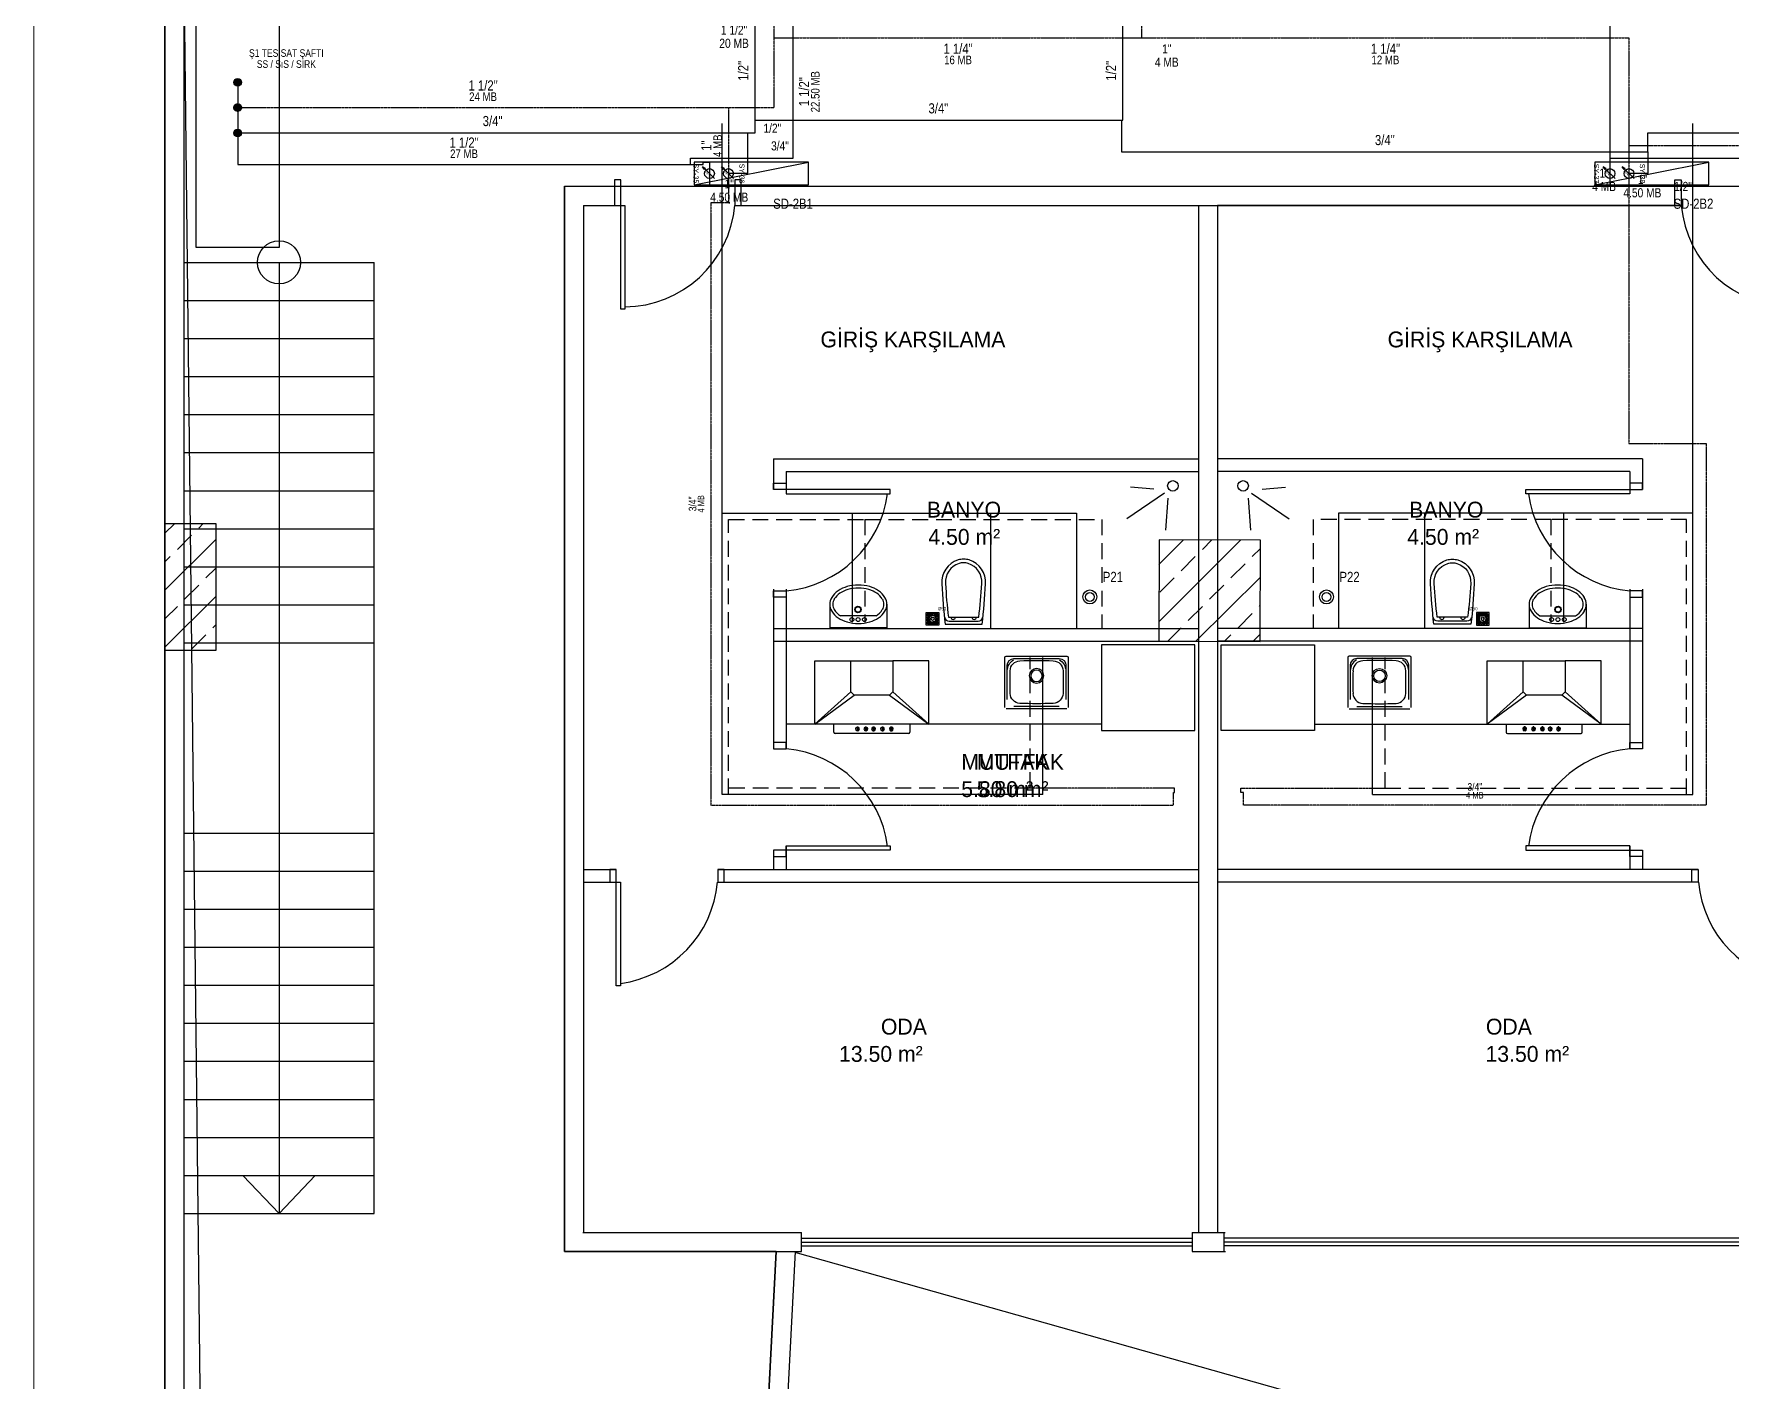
# Model space of a CAD drawing. Header units: centimetres. Extents: x 247996 to 315152, y -468471 to -440326.
# Drawn here: x 256625 to 257964, y -442834 to -441772 of the extents above; entities that cross this region are included whole.
import ezdxf
from ezdxf.enums import TextEntityAlignment as Align

# ---------------------------------------------------------------- set-up
doc = ezdxf.new("R2010")
doc.units = ezdxf.units.CM
doc.linetypes.add('0', pattern=[500, 500])
doc.linetypes.add('BASMA HATTI', pattern=[0.375, 0.25, -0.125])
for name, color, linetype, lineweight in [('SCOTT-ANTED', 144, 'Continuous', 0), ('SCOTT-MTY-SICAKSU-BORU', 1, 'BASMA HATTI', 30), ('SCOTT-MTY-SOGUKSU-BORU', 5, '0', 30), ('SCOTT-MTY-TEMIZSU-CAP', 101, 'Continuous', 30)]:
    doc.layers.add(name, color=color, linetype=linetype, lineweight=lineweight)
for name, color, linetype in [('SCOTT-MD-YUK-BIRIMI', 7, 'Continuous'), ('SCOTT-MKDU0', 50, 'Continuous'), ('SCOTT-MTY-PISSU-KOLON', 211, 'Continuous'), ('SCOTT-MTY-PISSU-KOLONNO', 211, 'Continuous'), ('SCOTT-MTY-SAYAC', 3, 'Continuous'), ('SCOTT-MTY-SIRKULASYON-BORU', 31, 'Continuous'), ('SCOTT-MTY-TEFRIS', 15, 'Continuous'), ('SCOTT-MTY-TES-SAFT', 8, 'Continuous'), ('SCOTT-MTY-VANA', 1, 'Continuous')]:
    doc.layers.add(name, color=color, linetype=linetype)
doc.styles.add('CAP', font='wturkce.SHX', dxfattribs={"width": 0.65})
doc.styles.add('MtXpl_Comic_Sans_MS', font='comic.ttf')
doc.styles.add('ROTAS', font='arial.ttf')

# ---------------------------------------------------------------- blocks, each defined once
blk = doc.blocks.new('T-KOLON-T')
blk.add_hatch(color=7).paths.add_polyline_path([(3, 0), (2.8, 1.1), (2.1, 2.1), (1.1, 2.8), (0, 3), (-1.1, 2.8), (-2.1, 2.1), (-2.8, 1.1), (-3, 0), (-2.8, -1.1), (-2.1, -2.1), (-1.1, -2.8), (0, -3), (1.1, -2.8), (2.1, -2.1), (2.8, -1.1)])
blk.add_circle((0, 0), 3)
blk = doc.blocks.new('T-DOLAP')
blk.add_line((-45, -9), (45, 9))
blk.add_lwpolyline([(-45, -9), (45, -9), (45, 9), (-45, 9)], close=True)
blk = doc.blocks.new('MTY-SU SAYACI')
at = {"layer": 'SCOTT-MTY-VANA'}
blk.add_hatch(color=256, dxfattribs=at).paths.add_polyline_path([(9.8, 9.8), (5.6, 7), (7, 5.6)])
for p, q in [((-7.3, -7.3), (6.3, 6.3)), ((5.6, 7), (9.8, 9.8)), ((7, 5.6), (5.6, 7)), ((7, 5.6), (9.8, 9.8))]:
    blk.add_line(p, q, dxfattribs=at)
blk.add_circle((0, 0), 7, dxfattribs=at)
blk.add_attdef('CAP', (-2.3, -1.2), '', height=2.5, rotation=45, dxfattribs=at)
blk = doc.blocks.new('T-KOLON-P')
for radius in [5.5, 3.5]:
    blk.add_circle((0, 0), radius)
blk = doc.blocks.new('SUZGEC1')
at = {"layer": 'SCOTT-MTY-TEFRIS'}
blk.add_lwpolyline([(-5, -5), (-5, 5), (5, 5), (5, -5)], close=True, dxfattribs=at)
for points in [[(-4.3, 3.9), (-2, 1.5, 0.029484), (-2.2, 1.3), (-4.3, 2.5)], [(-2.5, 0.3), (-4.3, 0.3), (-4.3, 1.7), (-2.4, 0.7, 0.032775)], [(-3.9, 4.3), (-2.5, 4.3), (-1.3, 2.2, 0.029484), (-1.5, 2)], [(-0.7, 2.4, -0.032775), (-0.3, 2.5), (-0.3, 4.3), (-1.7, 4.3)], [(0.3, 2.5), (0.3, 4.3), (1.7, 4.3), (0.7, 2.4, 0.032775)], [(1.3, 2.2), (2.5, 4.3), (3.9, 4.3), (1.5, 2, 0.029484)], [(4.3, 3.9), (2, 1.5, -0.029484), (2.2, 1.3), (4.3, 2.5)], [(4.3, 0.3), (4.3, 1.7), (2.4, 0.7, -0.032775), (2.5, 0.3)], [(-2.5, -0.3), (-4.3, -0.3), (-4.3, -1.7), (-2.4, -0.7, -0.032775)], [(-4.3, -3.9), (-2, -1.5, -0.029484), (-2.2, -1.3), (-4.3, -2.5)], [(-3.9, -4.3), (-2.5, -4.3), (-1.3, -2.2, -0.029484), (-1.5, -2)], [(-0.3, -4.3), (-1.7, -4.3), (-0.7, -2.4, 0.032775), (-0.3, -2.5)], [(0.3, -2.5), (0.3, -4.3), (1.7, -4.3), (0.7, -2.4, -0.032775)], [(2.5, -4.3), (1.3, -2.2, 0.029484), (1.5, -2), (3.9, -4.3)], [(4.3, -2.5), (4.3, -3.9), (2, -1.5, 0.029484), (2.2, -1.3)], [(4.3, -0.3), (4.3, -1.7), (2.4, -0.7, 0.032775), (2.5, -0.3)]]:
    blk.add_lwpolyline(points, format="xyb", close=True, dxfattribs=at)
blk.add_circle((0, 0), 1.25, dxfattribs=at)
at = {"layer": 'SCOTT-MD-YUK-BIRIMI', "color": 6, "style": 'CAP'}
for tag, p in [('PS', (-2.1, 0)), ('PSCP', (4.3, 6.7))]:
    blk.add_attdef(tag, p, '', height=2.5, dxfattribs=at)

msp = doc.modelspace()

# ---------------------------------------------------------------- linework, layer by layer
at = {"layer": 'SCOTT-ANTED'}
msp.add_line((256625.4, -440326.5), (256625.4, -447826.5), dxfattribs=at)
at = {"layer": 'SCOTT-MKDU0', "color": 8, "ltscale": 0.03}
for p, q in [((256728.6, -440508.2), (256728.6, -443082.1)), ((256728.6, -443082.1), (256728.6, -440508.2)), ((256743.6, -440523.2), (256743.6, -443082.1)), ((256743.8, -441742.1), (256758.7, -443053.2)), ((257043.6, -441892.1), (257043.6, -442732.1)), ((257043.6, -441892.1), (257088, -441892.1)), ((257043.6, -442732.1), (257043.6, -441892.1)), ((257043.6, -441892.1), (258298.2, -441892.1)), ((257183, -441892.1), (257924.2, -441892.1)), ((257058.6, -441907.1), (257058.6, -442717.1)), ((257058.6, -441907.1), (257091.3, -441907.1)), ((257183, -441907.1), (257924.2, -441907.1)), ((257543.6, -441907.1), (257543.6, -442717.1)), ((257543.6, -441907.1), (257543.6, -442687.1)), ((257558.6, -441907.1), (257558.6, -442687.1)), ((257558.6, -441907.1), (257558.6, -442717.1)), ((257924.2, -441907.1), (257558.6, -441907.1)), ((257558.6, -441907.1), (257558.6, -442717.1)), ((256743.6, -441952.1), (256893.6, -441952.1)), ((256818.6, -441952.1), (256818.6, -442702.1)), ((256893.6, -442702.1), (256893.6, -441952.1)), ((256743.6, -441982.1), (256893.6, -441982.1)), ((256743.6, -442012.1), (256893.6, -442012.1)), ((256743.6, -442042.1), (256893.6, -442042.1)), ((256743.6, -442072.1), (256893.6, -442072.1)), ((256743.6, -442102.1), (256893.6, -442102.1)), ((256743.6, -442102.1), (256893.6, -442102.1)), ((257208.6, -442107.1), (257543.6, -442107.1)), ((257208.6, -442107.1), (257208.6, -442131.2)), ((257893.6, -442107.1), (257558.6, -442107.1)), ((257893.6, -442107.1), (257893.6, -442131.2)), ((257218.6, -442117.1), (257543.6, -442117.1)), ((257218.6, -442117.1), (257218.6, -442134.5)), ((257883.6, -442117.1), (257558.6, -442117.1)), ((257883.6, -442117.1), (257883.6, -442134.5)), ((256743.6, -442132.1), (256893.6, -442132.1)), ((257516.7, -442134.1), (257487.1, -442154.3)), ((257508.3, -442130.8), (257489.9, -442129.4)), ((257585.5, -442134.1), (257615.1, -442154.3)), ((257593.9, -442130.8), (257612.3, -442129.4)), ((257519.5, -442138), (257517.5, -442163.3)), ((257582.7, -442138), (257584.7, -442163.3)), ((256728.7, -442165.7), (256736.4, -442158.1)), ((256728.7, -442158.1), (256768.7, -442158.1)), ((256728.7, -442258.1), (256728.7, -442158.1)), ((256743.6, -442162.1), (256893.6, -442162.1)), ((256755.3, -442161.6), (256758.8, -442158.1)), ((256768.7, -442158.1), (256768.7, -442258.1)), ((256728.7, -442210.6), (256768.7, -442170.6)), ((256738.5, -442178.4), (256749.7, -442167.2)), ((257512.5, -442170.8), (257512.2, -442250.8)), ((257512.2, -442235.4), (257576.6, -442171)), ((257512.4, -442190.3), (257531.9, -442170.8)), ((257592.5, -442171), (257512.5, -442170.8)), ((257546.7, -442178.4), (257554.2, -442170.9)), ((257592.2, -442251), (257592.5, -442171)), ((256728.7, -442188.2), (256732.9, -442184.1)), ((257529.9, -442195.3), (257541.1, -442184.1)), ((257569.2, -442200.9), (257580.4, -442189.7)), ((257586, -442184.1), (257592.4, -442177.6)), ((256743.6, -442192.1), (256893.6, -442192.1)), ((256760.9, -442200.9), (256768.7, -442193.1)), ((257513, -442212.1), (257524.3, -442200.9)), ((257541.6, -442250.9), (257592.4, -442200.2)), ((256728.7, -442255.5), (256768.7, -442215.5)), ((256744.1, -442217.7), (256755.3, -442206.5)), ((257208.6, -442209.7), (257208.6, -442335.6)), ((257218.6, -442209.8), (257218.6, -442335.6)), ((257552.3, -442217.7), (257563.5, -442206.5)), ((257883.6, -442209.8), (257883.6, -442335.6)), ((257893.6, -442209.7), (257893.6, -442335.6)), ((256728.7, -442233.1), (256738.5, -442223.4)), ((256743.6, -442222.1), (256893.6, -442222.1)), ((257252.9, -442221.7), (257252.9, -442240.3)), ((257297.9, -442221.7), (257297.9, -442240.3)), ((257535.5, -442234.6), (257546.7, -442223.4)), ((257574.8, -442240.2), (257586, -442229)), ((257591.6, -442223.4), (257592.3, -442222.7)), ((257804.3, -442221.7), (257804.3, -442240.3)), ((257849.3, -442221.7), (257849.3, -442240.3)), ((256766.5, -442240.2), (256768.7, -442238)), ((257208.6, -442240.9), (257543.6, -442240.9)), ((257297.9, -442240.3), (257252.9, -442240.3)), ((257289.4, -442230.7), (257261.3, -442230.7)), ((257519.3, -442250.8), (257529.9, -442240.2)), ((257893.6, -442240.9), (257558.6, -442240.9)), ((257804.3, -442240.3), (257849.3, -442240.3)), ((257812.8, -442230.7), (257840.9, -442230.7)), ((256743.6, -442252.1), (256893.6, -442252.1)), ((256749.7, -442257), (256760.9, -442245.8)), ((257208.6, -442250.9), (257543.6, -442250.9)), ((257540.7, -442253.6), (257467.1, -442253.6)), ((257467.1, -442253.6), (257467.1, -442321.3)), ((257512.2, -442250.8), (257592.2, -442251)), ((257540.7, -442321.3), (257540.7, -442253.6)), ((257893.6, -442250.9), (257558.6, -442250.9)), ((257561.5, -442253.6), (257635.1, -442253.6)), ((257561.5, -442321.3), (257561.5, -442253.6)), ((257564, -442250.9), (257569.2, -442245.8)), ((257586.4, -442251), (257592.2, -442245.2)), ((257635.1, -442253.6), (257635.1, -442321.3)), ((256768.7, -442258.1), (256728.7, -442258.1)), ((257241, -442266.3), (257269.5, -442266.3)), ((257241, -442316.3), (257241, -442266.3)), ((257331, -442266.3), (257302.5, -442266.3)), ((257331, -442316.3), (257331, -442266.3)), ((257390.9, -442303.1), (257390.9, -442263.6)), ((257391.9, -442262.6), (257439.9, -442262.6)), ((257392.8, -442296.9), (257392.8, -442269.8)), ((257398.1, -442264.5), (257433.8, -442264.5)), ((257439.1, -442269.8), (257439.1, -442296.9)), ((257440.9, -442263.6), (257440.9, -442303.1)), ((257661.3, -442263.6), (257661.3, -442303.1)), ((257710.3, -442262.6), (257662.3, -442262.6)), ((257663.1, -442269.8), (257663.1, -442296.9)), ((257704.1, -442264.5), (257668.4, -442264.5)), ((257709.4, -442296.9), (257709.4, -442269.8)), ((257711.3, -442303.1), (257711.3, -442263.6)), ((257771.2, -442266.3), (257799.7, -442266.3)), ((257771.2, -442316.3), (257771.2, -442266.3)), ((257861.2, -442266.3), (257832.7, -442266.3)), ((257861.2, -442316.3), (257861.2, -442266.3)), ((257269.5, -442290.8), (257241, -442316.3)), ((257241, -442316.3), (257272, -442293.3)), ((257300, -442293.3), (257331, -442316.3)), ((257331, -442316.3), (257302.5, -442290.8)), ((257771.2, -442316.3), (257799.7, -442290.8)), ((257802.2, -442293.3), (257771.2, -442316.3)), ((257861.2, -442316.3), (257830.2, -442293.3)), ((257832.7, -442290.8), (257861.2, -442316.3)), ((257439.9, -442304.1), (257391.9, -442304.1)), ((257433.8, -442302.2), (257398.1, -442302.2)), ((257662.3, -442304.1), (257710.3, -442304.1)), ((257668.4, -442302.2), (257704.1, -442302.2)), ((257467.1, -442316.3), (257218.6, -442316.3)), ((257467.1, -442316.3), (257218.6, -442316.3)), ((257331, -442316.3), (257241, -442316.3)), ((257256, -442322.6), (257256, -442316.3)), ((257315, -442323.6), (257257, -442323.6)), ((257274.4, -442318.4), (257274.4, -442321)), ((257274.4, -442318.4), (257275, -442318.4)), ((257274.4, -442321), (257274.4, -442321.5)), ((257275, -442321.5), (257274.4, -442321.5)), ((257275, -442318.4), (257275, -442321)), ((257275, -442321), (257275, -442321.5)), ((257281, -442318.4), (257281, -442321)), ((257281, -442318.4), (257281.6, -442318.4)), ((257281, -442321), (257281, -442321.5)), ((257281.6, -442321.5), (257281, -442321.5)), ((257281.6, -442318.4), (257281.6, -442321)), ((257281.6, -442321), (257281.6, -442321.5)), ((257287.2, -442318.4), (257287.2, -442321)), ((257287.2, -442318.4), (257287.8, -442318.4)), ((257287.2, -442321), (257287.2, -442321.5)), ((257287.2, -442321.5), (257287.8, -442321.5)), ((257287.8, -442318.4), (257287.8, -442321)), ((257287.8, -442321), (257287.8, -442321.5)), ((257294.1, -442318.4), (257294.1, -442321)), ((257294.1, -442318.4), (257294.8, -442318.4)), ((257294.1, -442321), (257294.1, -442321.5)), ((257294.1, -442321.5), (257294.8, -442321.5)), ((257294.8, -442318.4), (257294.8, -442321)), ((257294.8, -442321), (257294.8, -442321.5)), ((257301.1, -442318.4), (257301.1, -442321)), ((257301.1, -442318.4), (257301.8, -442318.4)), ((257301.1, -442321), (257301.1, -442321.5)), ((257301.1, -442321.5), (257301.8, -442321.5)), ((257301.8, -442318.4), (257301.8, -442321)), ((257301.8, -442321), (257301.8, -442321.5)), ((257316, -442316.3), (257316, -442322.6)), ((257467.1, -442321.3), (257540.7, -442321.3)), ((257635.1, -442321.3), (257561.5, -442321.3)), ((257635.1, -442316.3), (257883.6, -442316.3)), ((257635.1, -442316.3), (257883.6, -442316.3)), ((257771.2, -442316.3), (257861.2, -442316.3)), ((257786.2, -442316.3), (257786.2, -442322.6)), ((257787.2, -442323.6), (257845.2, -442323.6)), ((257800.4, -442318.4), (257800.4, -442321)), ((257801.1, -442318.4), (257800.4, -442318.4)), ((257800.4, -442321), (257800.4, -442321.5)), ((257801.1, -442321.5), (257800.4, -442321.5)), ((257801.1, -442318.4), (257801.1, -442321)), ((257801.1, -442321), (257801.1, -442321.5)), ((257807.4, -442318.4), (257807.4, -442321)), ((257808.1, -442318.4), (257807.4, -442318.4)), ((257807.4, -442321), (257807.4, -442321.5)), ((257808.1, -442321.5), (257807.4, -442321.5)), ((257808.1, -442318.4), (257808.1, -442321)), ((257808.1, -442321), (257808.1, -442321.5)), ((257814.4, -442318.4), (257814.4, -442321)), ((257815.1, -442318.4), (257814.4, -442318.4)), ((257814.4, -442321), (257814.4, -442321.5)), ((257815.1, -442321.5), (257814.4, -442321.5)), ((257815.1, -442318.4), (257815.1, -442321)), ((257815.1, -442321), (257815.1, -442321.5)), ((257820.6, -442318.4), (257820.6, -442321)), ((257821.2, -442318.4), (257820.6, -442318.4)), ((257820.6, -442321), (257820.6, -442321.5)), ((257820.6, -442321.5), (257821.2, -442321.5)), ((257821.2, -442318.4), (257821.2, -442321)), ((257821.2, -442321), (257821.2, -442321.5)), ((257827.2, -442318.4), (257827.2, -442321)), ((257827.8, -442318.4), (257827.2, -442318.4)), ((257827.2, -442321), (257827.2, -442321.5)), ((257827.2, -442321.5), (257827.8, -442321.5)), ((257827.8, -442318.4), (257827.8, -442321)), ((257827.8, -442321), (257827.8, -442321.5)), ((257846.2, -442322.6), (257846.2, -442316.3)), ((256743.6, -442402.1), (256893.6, -442402.1)), ((257208.6, -442415.6), (257208.6, -442430.9)), ((257218.6, -442412.3), (257218.6, -442430.9)), ((257883.6, -442412.3), (257883.6, -442430.9)), ((257893.6, -442415.6), (257893.6, -442430.9)), ((256743.6, -442432.1), (256893.6, -442432.1)), ((257058.6, -442430.9), (257084.5, -442430.9)), ((257058.6, -442440.9), (257087.8, -442440.9)), ((257164.5, -442430.9), (257543.6, -442430.9)), ((257164.5, -442440.9), (257543.6, -442440.9)), ((257937.7, -442430.9), (257558.6, -442430.9)), ((257937.7, -442440.9), (257558.6, -442440.9)), ((256743.6, -442462.1), (256893.6, -442462.1)), ((256743.6, -442492.1), (256893.6, -442492.1)), ((256743.6, -442522.1), (256893.6, -442522.1)), ((256743.6, -442552.1), (256893.6, -442552.1)), ((256743.6, -442552.1), (256893.6, -442552.1)), ((256743.6, -442582.1), (256893.6, -442582.1)), ((256743.6, -442612.1), (256893.6, -442612.1)), ((256743.6, -442642.1), (256893.6, -442642.1)), ((256743.6, -442672.1), (256893.6, -442672.1)), ((256818.6, -442702.1), (256790.1, -442672.1)), ((256818.6, -442702.1), (256847.1, -442672.1)), ((256743.6, -442702.1), (256893.6, -442702.1)), ((257058.2, -442717.1), (257230.5, -442717.1)), ((257230.5, -442732.1), (257230.5, -442717.1)), ((257230.5, -442721.6), (257538.6, -442721.6)), ((257230.5, -442724.6), (257538.6, -442724.6)), ((257538.6, -442717.1), (257564.5, -442717.1)), ((257538.6, -442717.1), (257538.6, -442732.1)), ((257558.6, -442717.1), (257564.5, -442717.1)), ((257563.6, -442717.1), (257563.6, -442732.1)), ((258026.8, -442721.6), (257563.6, -442721.6)), ((258026.8, -442724.6), (257563.6, -442724.6)), ((257043.6, -442732.1), (257230.5, -442732.1)), ((257210.5, -442732.1), (257043.6, -442732.1)), ((257210.5, -442732.1), (257142.1, -444081)), ((257142.1, -444081), (257210.5, -442732.1)), ((257225.5, -442732.1), (257157.9, -444066)), ((258535.2, -443102.1), (257225.5, -442732.9)), ((257230.5, -442727.6), (257538.6, -442727.6)), ((257538.6, -442732.1), (257564.8, -442732.1)), ((258026.8, -442727.6), (257563.6, -442727.6))]:
    msp.add_line(p, q, dxfattribs=at)
for points in [[(257088, -441887.1), (257083, -441887.1), (257083, -441907.1), (257088, -441907.1), (257088, -441887.1)], [(257088, -441887.1), (257083, -441887.1), (257083, -441907.1), (257088, -441907.1), (257088, -441887.1)], [(257088, -441887.1), (257083, -441887.1), (257083, -441907.1), (257088, -441907.1), (257088, -441887.1)], [(257183, -441887.1), (257178, -441887.1), (257178, -441907.1), (257183, -441907.1), (257183, -441887.1)], [(257183, -441887.1), (257178, -441887.1), (257178, -441907.1), (257183, -441907.1), (257183, -441887.1)], [(257183, -441887.1), (257178, -441887.1), (257178, -441907.1), (257183, -441907.1), (257183, -441887.1)], [(257919.2, -441887.1), (257924.2, -441887.1), (257924.2, -441907.1), (257919.2, -441907.1), (257919.2, -441887.1)], [(257919.2, -441887.1), (257924.2, -441887.1), (257924.2, -441907.1), (257919.2, -441907.1), (257919.2, -441887.1)], [(257919.2, -441887.1), (257924.2, -441887.1), (257924.2, -441907.1), (257919.2, -441907.1), (257919.2, -441887.1)], [(257208.6, -442131.2), (257208.6, -442126.2), (257218.6, -442126.2), (257218.6, -442131.2), (257208.6, -442131.2)], [(257893.6, -442131.2), (257893.6, -442126.2), (257883.6, -442126.2), (257883.6, -442131.2), (257893.6, -442131.2)], [(257208.6, -442216.2), (257208.6, -442211.2), (257218.6, -442211.2), (257218.6, -442216.2), (257208.6, -442216.2)], [(257893.6, -442216.2), (257893.6, -442211.2), (257883.6, -442211.2), (257883.6, -442216.2), (257893.6, -442216.2)], [(257208.6, -442330.6), (257208.6, -442335.6), (257218.6, -442335.6), (257218.6, -442330.6), (257208.6, -442330.6)], [(257893.6, -442330.6), (257893.6, -442335.6), (257883.6, -442335.6), (257883.6, -442330.6), (257893.6, -442330.6)], [(257208.6, -442415.6), (257208.6, -442420.6), (257218.6, -442420.6), (257218.6, -442415.6), (257208.6, -442415.6)], [(257893.6, -442415.6), (257893.6, -442420.6), (257883.6, -442420.6), (257883.6, -442415.6), (257893.6, -442415.6)], [(257084.5, -442430.9), (257079.5, -442430.9), (257079.5, -442440.9), (257084.5, -442440.9), (257084.5, -442430.9)], [(257169.5, -442430.9), (257164.5, -442430.9), (257164.5, -442440.9), (257169.5, -442440.9), (257169.5, -442430.9)], [(257932.7, -442430.9), (257937.7, -442430.9), (257937.7, -442440.9), (257932.7, -442440.9), (257932.7, -442430.9)]]:
    msp.add_lwpolyline(points, dxfattribs=at)
for points in [[(257088, -441907.1), (257091.3, -441907.1), (257091.3, -441989), (257088, -441989)], [(257088, -441907.1), (257091.3, -441907.1), (257091.3, -441989), (257088, -441989)], [(257088, -441907.1), (257091.3, -441907.1), (257091.3, -441989), (257088, -441989)], [(257218.6, -442131.2), (257218.6, -442134.5), (257300.5, -442134.5), (257300.5, -442131.2)], [(257883.6, -442131.2), (257883.6, -442134.5), (257801.7, -442134.5), (257801.7, -442131.2)], [(257218.6, -442415.6), (257218.6, -442412.3), (257300.5, -442412.3), (257300.5, -442415.6)], [(257883.6, -442415.6), (257883.6, -442412.3), (257801.7, -442412.3), (257801.7, -442415.6)], [(257084.5, -442440.9), (257087.8, -442440.9), (257087.8, -442522.7), (257084.5, -442522.7)]]:
    msp.add_lwpolyline(points, close=True, dxfattribs=at)
for points in [[(257373, -442237.5, 0.01664), (257375.6, -442205.6, 0.351622), (257362.8, -442186.7, 0.068714), (257358.4, -442186.1, 0.068714), (257354, -442186.7, 0.351622), (257341.2, -442205.6, 0.01664), (257343.8, -442237.5)], [(257370.4, -442231.9, 0.016866), (257372.7, -442205.4, 0.351778), (257362, -442189.5, 0.068022), (257358.4, -442189, 0.068022), (257354.8, -442189.5, 0.351778), (257344.1, -442205.4, 0.016866), (257346.4, -442231.9)], [(257729.2, -442237.5, -0.01664), (257726.6, -442205.6, -0.351622), (257739.4, -442186.7, -0.068714), (257743.8, -442186.1, -0.068714), (257748.2, -442186.7, -0.351622), (257761, -442205.6, -0.01664), (257758.4, -442237.5)], [(257731.8, -442231.9, -0.016866), (257729.5, -442205.4, -0.351778), (257740.2, -442189.5, -0.068022), (257743.8, -442189, -0.068022), (257747.4, -442189.5, -0.351778), (257758.2, -442205.4, -0.016866), (257755.8, -442231.9)]]:
    msp.add_lwpolyline(points, format="xyb", close=True, dxfattribs=at)
for points in [[(257343.5, -442232, 0.389191), (257346.9, -442235.1), (257358.4, -442235.1), (257369.9, -442235.1, 0.389191), (257373.3, -442232, 0.389191)], [(257758.7, -442232, -0.389191), (257755.3, -442235.1), (257743.8, -442235.1), (257732.3, -442235.1, -0.389191), (257728.9, -442232, -0.389191)]]:
    msp.add_lwpolyline(points, format="xyb", dxfattribs=at)
for centre, radius in [((256818.6, -441952.1), 17), ((257523.4, -442128.3, 51), 4.14), ((257578.8, -442128.3, 51), 4.14), ((257275.1, -442225.8), 2.52), ((257275.1, -442225.8), 2.12), ((257827.1, -442225.8), 2.52), ((257827.1, -442225.8), 2.12), ((257270.3, -442233.7), 1.56), ((257275.2, -442233.7), 1.56), ((257280.2, -442233.7), 1.56), ((257822, -442233.7), 1.56), ((257827, -442233.7), 1.56), ((257832, -442233.7), 1.56)]:
    msp.add_circle(centre, radius, dxfattribs=at)
for centre, radius, start, end in [((257090.7, -441899.5), 87.6, 270.3687, 354.9809), ((257090.7, -441899.5), 87.6, 270.3687, 354.9809), ((257090.7, -441899.5), 87.6, 270.3687, 354.9809), ((258011.5, -441899.5), 87.6, 185.0191, 269.6313), ((258011.5, -441899.5), 87.6, 185.0191, 269.6313), ((258011.5, -441899.5), 87.6, 185.0191, 269.6313), ((257210.4, -442122.6), 88.9, 275.3081, 352.3253), ((257891.8, -442122.6), 88.9, 187.6747, 264.6919), ((257263.2, -442221.7), 10.3, 148.2866, 180), ((257269, -442225.3), 17.2, 123.8347, 148.2866), ((257269, -442225.3), 14.8, 123.8347, 148.2866), ((257272.9, -442231), 24.1, 105.5176, 123.8347), ((257272.9, -442231), 21.7, 105.5176, 123.8347), ((257275.4, -442240), 33.5, 90, 105.5176), ((257275.4, -442240), 31.1, 90, 105.5176), ((257275.4, -442240), 33.5, 74.4824, 90), ((257275.4, -442240), 31.1, 74.4824, 90), ((257277.9, -442231), 21.7, 56.1653, 74.4824), ((257277.9, -442231), 24.1, 56.1653, 74.4824), ((257281.7, -442225.3), 14.8, 31.7134, 56.1653), ((257281.7, -442225.3), 17.2, 31.7134, 56.1653), ((257287.6, -442221.7), 10.3, 0, 31.7134), ((257814.6, -442221.7), 10.3, 148.2866, 180), ((257820.5, -442225.3), 17.2, 123.8347, 148.2866), ((257820.5, -442225.3), 14.8, 123.8347, 148.2866), ((257824.3, -442231), 24.1, 105.5176, 123.8347), ((257824.3, -442231), 21.7, 105.5176, 123.8347), ((257826.8, -442240), 33.5, 90, 105.5176), ((257826.8, -442240), 31.1, 90, 105.5176), ((257826.8, -442240), 33.5, 74.4824, 90), ((257826.8, -442240), 31.1, 74.4824, 90), ((257829.3, -442231), 21.7, 56.1653, 74.4824), ((257829.3, -442231), 24.1, 56.1653, 74.4824), ((257833.2, -442225.3), 14.8, 31.7134, 56.1653), ((257833.2, -442225.3), 17.2, 31.7134, 56.1653), ((257839, -442221.7), 10.3, 0, 31.7134), ((257263.2, -442221.7), 10.3, 180, 211.7134), ((257269, -442218.1), 17.2, 211.7134, 236.1653), ((257263.2, -442221.7), 7.93, 148.2866, 180), ((257263.2, -442221.7), 7.93, 180, 211.7134), ((257269, -442218.1), 14.8, 211.7134, 238.6233), ((257281.7, -442218.1), 14.8, 301.3767, 328.2866), ((257281.7, -442218.1), 17.2, 303.8347, 328.2866), ((257287.6, -442221.7), 7.93, 0, 31.7134), ((257287.6, -442221.7), 7.93, 328.2866, 0), ((257287.6, -442221.7), 10.3, 328.2866, 0), ((257814.6, -442221.7), 10.3, 180, 211.7134), ((257820.5, -442218.1), 17.2, 211.7134, 236.1653), ((257814.6, -442221.7), 7.93, 148.2866, 180), ((257814.6, -442221.7), 7.93, 180, 211.7134), ((257820.5, -442218.1), 14.8, 211.7134, 238.6233), ((257833.2, -442218.1), 14.8, 301.3767, 328.2866), ((257833.2, -442218.1), 17.2, 303.8347, 328.2866), ((257839, -442221.7), 7.93, 0, 31.7134), ((257839, -442221.7), 7.93, 328.2866, 0), ((257839, -442221.7), 10.3, 328.2866, 0), ((257272.9, -442212.3), 24.1, 236.1653, 254.4824), ((257275.4, -442203.3), 33.5, 254.4824, 270), ((257275.4, -442203.3), 33.5, 270, 285.5176), ((257277.9, -442212.3), 24.1, 285.5176, 303.8347), ((257350.1, -442231.9), 1.78, 180, 0), ((257366.7, -442231.9), 1.78, 180, 0), ((257735.5, -442231.9), 1.78, 180, 0), ((257752.1, -442231.9), 1.78, 180, 0), ((257824.3, -442212.3), 24.1, 236.1653, 254.4824), ((257826.8, -442203.3), 33.5, 254.4824, 270), ((257826.8, -442203.3), 33.5, 270, 285.5176), ((257829.3, -442212.3), 24.1, 285.5176, 303.8347), ((257257, -442322.6), 1, 180, 270), ((257274.7, -442320), 1.54, 100.5754, 259.4621), ((257274.7, -442320), 1.54, 282.6235, 77.3767), ((257281.3, -442320), 1.54, 100.5754, 259.4621), ((257281.3, -442320), 1.54, 282.6235, 77.3767), ((257287.4, -442320), 1.54, 100.5754, 259.4621), ((257287.4, -442320), 1.54, 282.6235, 77.3767), ((257294.4, -442320), 1.54, 100.5754, 259.4621), ((257294.4, -442320), 1.54, 282.6235, 77.3767), ((257301.4, -442320), 1.54, 100.5754, 259.4621), ((257301.4, -442320), 1.54, 282.6235, 77.3767), ((257315, -442322.6), 1, 270, 0), ((257787.2, -442322.6), 1, 180, 270), ((257800.8, -442320), 1.54, 102.6233, 257.3765), ((257800.8, -442320), 1.54, 280.5379, 79.4246), ((257807.8, -442320), 1.54, 102.6233, 257.3765), ((257807.8, -442320), 1.54, 280.5379, 79.4246), ((257814.8, -442320), 1.54, 102.6233, 257.3765), ((257814.8, -442320), 1.54, 280.5379, 79.4246), ((257820.9, -442320), 1.54, 102.6233, 257.3765), ((257820.9, -442320), 1.54, 280.5379, 79.4246), ((257827.5, -442320), 1.54, 102.6233, 257.3765), ((257827.5, -442320), 1.54, 280.5379, 79.4246), ((257845.2, -442322.6), 1, 270, 0), ((257210.4, -442424.2), 88.9, 7.6747, 84.6919), ((257891.8, -442424.2), 88.9, 95.3081, 172.3253), ((257075.9, -442432.6), 88.9, 277.6747, 354.6919), ((258026.3, -442432.6), 88.9, 185.3081, 262.3253)]:
    msp.add_arc(centre, radius, start, end, dxfattribs=at)
at = {"layer": 'SCOTT-MKDU0', "color": 8, "ltscale": 0.03, "extrusion": (0, 0, -1)}
for centre, major_axis, start_param, end_param in [((257391.9, -442263.6), (0.707, 0.707), 3.926991, 5.497787), ((257398.1, -442269.8), (-3.75, 3.75), 5.497787, 7.068583), ((257402.9, -442274.3), (-7.14, 7.14), 5.524757, 6.541187), ((257403.1, -442274.3), (-5.66, 5.66), 5.524757, 7.028844), ((257415.9, -442598.3), (332.3, 0), 4.67265, 4.752129), ((257428.8, -442274.3), (-5.66, 5.66), 0.825137, 2.329224), ((257433.8, -442269.8), (3.75, 3.75), -0.785398, 0.785398), ((257428.9, -442274.3), (7.14, 7.14), -0.258001, 0.758428), ((257439.9, -442263.6), (0.707, 0.707), -0.785398, 0.785398), ((257727.2, -442283.1), (-234.9, 234.9), 5.470817, 5.524757), ((257415.9, -442278.1), (-4.07, 4.07), 3.926991, 10.210176), ((257415.9, -442278.1), (-3.18, 3.18), 3.926991, 10.210176), ((257104.7, -442283.1), (234.9, 234.9), 0.758428, 0.812368), ((257403.1, -442291.8), (5.66, 5.66), 2.395934, 3.900021), ((257428.8, -442291.8), (5.66, 5.66), 0.812368, 2.316455), ((257415.9, -441967.8), (332.3, 0), 1.531058, 1.610536)]:
    msp.add_ellipse(centre, major_axis=major_axis, ratio=1, start_param=start_param, end_param=end_param, dxfattribs=at)
at = {"layer": 'SCOTT-MKDU0', "color": 8, "ltscale": 0.03}
for centre, major_axis, start_param, end_param in [((257662.3, -442263.6), (-0.707, 0.707), -0.785398, 0.785398), ((257668.4, -442269.8), (-3.75, 3.75), -0.785398, 0.785398), ((257673.3, -442274.3), (-7.14, 7.14), -0.258001, 0.758428), ((257673.4, -442274.3), (5.66, 5.66), 0.825137, 2.329224), ((257686.3, -442598.3), (-332.3, 0), 4.67265, 4.752129), ((257699.1, -442274.3), (5.66, 5.66), 5.524757, 7.028844), ((257704.1, -442269.8), (3.75, 3.75), 5.497787, 7.068583), ((257699.3, -442274.3), (7.14, 7.14), 5.524757, 6.541187), ((257710.3, -442263.6), (-0.707, 0.707), 3.926991, 5.497787), ((257997.5, -442283.1), (-234.9, 234.9), 0.758428, 0.812368), ((257686.3, -442278.1), (4.07, 4.07), 3.926991, 10.210176), ((257686.3, -442278.1), (3.18, 3.18), 3.926991, 10.210176), ((257375, -442283.1), (234.9, 234.9), 5.470817, 5.524757), ((257673.4, -442291.8), (-5.66, 5.66), 0.812368, 2.316455), ((257699.1, -442291.8), (-5.66, 5.66), 2.395934, 3.900021), ((257686.3, -441967.8), (-332.3, 0), 1.531058, 1.610536)]:
    msp.add_ellipse(centre, major_axis=major_axis, ratio=1, start_param=start_param, end_param=end_param, dxfattribs=at)
for points, invisible_edges in [([(257302.5, -442290.8), (257269.5, -442290.8), (257269.5, -442266.3), (257302.5, -442266.3)], 1), ([(257799.7, -442266.3), (257832.7, -442266.3), (257832.7, -442290.8), (257799.7, -442290.8)], 4), ([(257269.5, -442290.8), (257302.5, -442290.8), (257300, -442293.3), (257272, -442293.3)], 1), ([(257830.2, -442293.3), (257802.2, -442293.3), (257799.7, -442290.8), (257832.7, -442290.8)], 4)]:
    msp.add_3dface(points, dxfattribs=dict(at, invisible_edges=invisible_edges))
at = {"layer": 'SCOTT-MTY-SICAKSU-BORU'}
for points in [[(257173, -441830), (257209, -441830), (257209, -441775)], [(257209, -441775), (257209, -441762)], [(257209, -441775), (257499, -441775)], [(257499, -441775), (257499, -441762)], [(257499, -441775), (257883, -441775), (257883, -441860)], [(256786, -441830), (257173, -441830)], [(257173, -441830), (257173, -441873)], [(257883, -441860), (258173, -441860)], [(257883, -441860), (257883, -441873)], [(257173, -441873), (257173, -441891)], [(257883, -441873), (257883, -441891)], [(257173, -441891), (257173, -441905), (257174, -441905), (257159, -441905), (257159, -442380), (257524, -442380), (257524, -442370), (257524.7, -442370), (257524.7, -442366.7)], [(257883, -441891), (257883, -442095), (257944, -442095), (257944, -442380), (257579, -442380), (257579, -442370), (257576.9, -442370), (257576.9, -442366.7)], [(257524.7, -442366.7), (257410.9, -442366.7)], [(257576.9, -442366.7), (257690.7, -442366.7)]]:
    msp.add_lwpolyline(points, dxfattribs=at)
at = {"layer": 'SCOTT-MTY-SICAKSU-BORU', "ltscale": 50}
for points in [[(257173.1, -442371.7), (257173.1, -442154.8), (257280.4, -442154.8)], [(257280.4, -442154.8), (257280.4, -442235.8)], [(257280.4, -442154.8), (257467.5, -442154.8)], [(257467.5, -442154.8), (257467.5, -442240.9)], [(257634.1, -442154.8), (257634.1, -442240.9)], [(257821.3, -442154.8), (257634.1, -442154.8)], [(257821.3, -442154.8), (257821.3, -442235.8)], [(257928.5, -442371.7), (257928.5, -442154.8), (257821.3, -442154.8)], [(257410.9, -442366.7), (257410.9, -442263.6)], [(257690.7, -442366.7), (257690.7, -442263.6)], [(257410.9, -442366.7), (257168.1, -442366.7)], [(257690.7, -442366.7), (257933.5, -442366.7)]]:
    msp.add_lwpolyline(points, dxfattribs=at)
at = {"layer": 'SCOTT-MTY-SIRKULASYON-BORU'}
for points in [[(257194, -441840), (257194, -441762)], [(257483, -441840), (257484, -441840), (257484, -441762)], [(257188, -441850), (257194, -441850), (257194, -441840)], [(257194, -441840), (257483, -441840)], [(257483, -441840), (257483, -441865), (257898, -441865)], [(256786, -441850), (257188, -441850)], [(257188, -441850), (257188, -441873)], [(257898, -441865), (257898, -441850), (258188, -441850)], [(257898, -441865), (257898, -441873)], [(257188, -441873), (257188, -441882), (257173, -441882)], [(257898, -441873), (257898, -441882), (257883, -441882)]]:
    msp.add_lwpolyline(points, dxfattribs=at)
at = {"layer": 'SCOTT-MTY-SOGUKSU-BORU'}
for points in [[(257143, -441875), (257143, -441870), (257224, -441870), (257224, -441765)], [(257513, -441765), (257868, -441765), (257868, -441870)], [(256786, -441810), (256786, -441875), (257143, -441875)], [(257143, -441875), (257153, -441875), (257153, -441873), (257158, -441873)], [(257158, -441873), (257158, -441891)], [(257868, -441870), (258158, -441870)], [(257868, -441870), (257868, -441873)], [(257868, -441873), (257868, -441891)], [(257158, -441891), (257168.1, -441891)], [(257868, -441891), (257933.5, -441891)]]:
    msp.add_lwpolyline(points, dxfattribs=at)
at = {"layer": 'SCOTT-MTY-SOGUKSU-BORU', "ltscale": 50}
for points in [[(257168.1, -442149.8), (257168.1, -441842.5)], [(257933.5, -442149.8), (257933.5, -441842.5)], [(257168.1, -442371.7), (257168.1, -442149.8), (257270.4, -442149.8)], [(257270.4, -442149.8), (257270.4, -442235.8)], [(257270.4, -442149.8), (257379.7, -442149.8)], [(257379.7, -442149.8), (257379.7, -442240.7)], [(257379.7, -442149.8), (257447.5, -442149.8)], [(257447.5, -442149.8), (257447.5, -442240.9)], [(257654.1, -442149.8), (257654.1, -442240.9)], [(257721.9, -442149.8), (257654.1, -442149.8)], [(257721.9, -442149.8), (257721.9, -442240.7)], [(257831.3, -442149.8), (257721.9, -442149.8)], [(257831.3, -442149.8), (257831.3, -442235.8)], [(257933.5, -442371.7), (257933.5, -442149.8), (257831.3, -442149.8)], [(257420.9, -442371.7), (257420.9, -442263.6)], [(257680.7, -442371.7), (257680.7, -442263.6)], [(257420.9, -442371.7), (257168.1, -442371.7)], [(257680.7, -442371.7), (257933.5, -442371.7)]]:
    msp.add_lwpolyline(points, dxfattribs=at)
at = {"layer": 'SCOTT-MTY-TES-SAFT'}
msp.add_lwpolyline([(256753, -441940), (256819, -441940), (256819, -441746), (256753, -441746)], close=True, dxfattribs=at)

# ---------------------------------------------------------------- block references
at = {"layer": 'SCOTT-MTY-PISSU-KOLON'}
for p in [(257457.9, -442215.9), (257644.5, -442215.9)]:
    msp.add_blockref('T-KOLON-P', p, dxfattribs=at)
at = {"layer": 'SCOTT-MTY-SAYAC'}
for p in [(257191, -441882), (257901, -441882)]:
    msp.add_blockref('T-DOLAP', p, dxfattribs=at)
ref = msp.add_blockref('MTY-SU SAYACI', (257158, -441882), dxfattribs=dict(at, xscale=0.55, yscale=0.55, rotation=90))
ref.add_attrib('CAP', 'DN20', (257158.6, -441883.3), dxfattribs={"height": 1.38, "rotation": 135})
ref = msp.add_blockref('MTY-SU SAYACI', (257173, -441882), dxfattribs=dict(at, xscale=0.55, yscale=0.55, rotation=90))
ref.add_attrib('CAP', 'DN20', (257173.6, -441883.3), dxfattribs={"height": 1.38, "rotation": 135})
ref = msp.add_blockref('MTY-SU SAYACI', (257868, -441882), dxfattribs=dict(at, xscale=0.55, yscale=0.55, rotation=90))
ref.add_attrib('CAP', 'DN20', (257868.6, -441883.3), dxfattribs={"height": 1.38, "rotation": 135})
ref = msp.add_blockref('MTY-SU SAYACI', (257883, -441882), dxfattribs=dict(at, xscale=0.55, yscale=0.55, rotation=90))
ref.add_attrib('CAP', 'DN20', (257883.6, -441883.3), dxfattribs={"height": 1.38, "rotation": 135})
at = {"layer": 'SCOTT-MTY-SICAKSU-BORU'}
msp.add_blockref('T-KOLON-T', (256786, -441830), dxfattribs=at)
at = {"layer": 'SCOTT-MTY-SIRKULASYON-BORU'}
msp.add_blockref('T-KOLON-T', (256786, -441850), dxfattribs=at)
at = {"layer": 'SCOTT-MTY-SOGUKSU-BORU'}
msp.add_blockref('T-KOLON-T', (256786, -441810), dxfattribs=at)
at = {"layer": 'SCOTT-MTY-VANA'}
ref = msp.add_blockref('SUZGEC1', (257333.9, -442233.1), dxfattribs=at)
ref.add_attrib('PS', '2 SB', (257329.6, -442233.1), dxfattribs={"layer": 'SCOTT-MD-YUK-BIRIMI', "color": 6, "height": 2.5, "style": 'CAP'})
ref.add_attrib('PSCP', '%%C50', (257338.2, -442226.4), dxfattribs={"layer": 'SCOTT-MD-YUK-BIRIMI', "color": 6, "height": 2.5, "style": 'CAP'})
ref = msp.add_blockref('SUZGEC1', (257767.7, -442233.1), dxfattribs=dict(at, xscale=-1))
ref.add_attrib('PS', '2 SB', (257763.4, -442233.1), dxfattribs={"layer": 'SCOTT-MD-YUK-BIRIMI', "color": 6, "height": 2.5, "style": 'CAP'})
ref.add_attrib('PSCP', '%%C50', (257757.1, -442226.4), dxfattribs={"layer": 'SCOTT-MD-YUK-BIRIMI', "color": 6, "height": 2.5, "style": 'CAP'})

# ---------------------------------------------------------------- texts
at = {"layer": 'SCOTT-MKDU0', "color": 8, "ltscale": 0.03, "style": 'MtXpl_Comic_Sans_MS'}
for s, p in [('GİRİŞ KARŞILAMA', (257245.5, -442019.1)), ('BANYO', (257709.7, -442153.3)), ('4.50 m²', (257708.2, -442174.8)), ('MUTFAK', (257356.6, -442352.2)), ('5.80 m²', (257356.5, -442373.7)), ('ODA', (257293.2, -442561)), ('13.50 m²', (257260.2, -442582.5))]:
    msp.add_text(s, height=12.5, dxfattribs=at).set_placement(p)
for s, p in [('GİRİŞ KARŞILAMA', (257692.7, -442019.1)), ('BANYO', (257329.4, -442153.3)), ('4.50 m²', (257330.6, -442174.8)), ('MUTFAK', (257368.8, -442352.2)), ('5.80 m²', (257368.7, -442373.7)), ('ODA', (257770.2, -442561)), ('13.50 m²', (257769.9, -442582.5))]:
    msp.add_text(s, height=12.5, rotation=360, dxfattribs=at).set_placement(p)
at = {"layer": 'SCOTT-MTY-PISSU-KOLONNO', "style": 'ROTAS', "width": 0.8}
for s, p in [('P21', (257476.1, -442200.1)), ('P22', (257662.7, -442200.1))]:
    msp.add_text(s, height=8, dxfattribs=at).set_placement(p, align=Align.MIDDLE_CENTER)
at = {"layer": 'SCOTT-MTY-SAYAC', "style": 'ROTAS', "width": 0.8}
for s, p in [('SD-2B1', (257223.9, -441905.8)), ('SD-2B2', (257933.9, -441905.8))]:
    msp.add_text(s, height=8, dxfattribs=at).set_placement(p, align=Align.MIDDLE_CENTER)
at = {"layer": 'SCOTT-MTY-TEMIZSU-CAP', "style": 'ROTAS', "width": 0.8}
for s, height, p in [('1 1/2"', 7.2, (257177.4, -441768.8)), ('20 MB', 7.2, (257177.4, -441779.3)), ('1 1/4"', 8, (257354, -441783.6)), ('1"', 7.2, (257518.6, -441783.7)), ('1 1/4"', 8, (257691, -441783.6)), ('16 MB', 6.8, (257354, -441792.4)), ('4 MB', 7.2, (257518.6, -441794.2)), ('12 MB', 6.8, (257691, -441792.4)), ('1 1/2"', 8, (256979.5, -441812.6)), ('24 MB', 6.8, (256979.5, -441821.4)), ('3/4"', 8, (257338.5, -441830.6)), ('3/4"', 8, (256987, -441840.6)), ('1 1/2"', 8, (256964.5, -441857.6)), ('1/2"', 7.2, (257207.6, -441846.3)), ('3/4"', 8, (257690.5, -441855.6)), ('27 MB', 6.8, (256964.5, -441866.4)), ('3/4"', 7.2, (257213.6, -441860.2)), ('1"', 7.2, (257863.4, -441881.7)), ('1"', 7.2, (257173.6, -441890.2)), ('4 MB', 7.2, (257863.4, -441892.2)), ('4.50 MB', 7.2, (257893.6, -441897.2)), ('1"', 7.2, (257893.6, -441886.7)), ('1/2"', 7.2, (257925.6, -441892.2)), ('4.50 MB', 7.2, (257173.6, -441900.7)), ('3/4"', 6, (257761.5, -442365.7)), ('4 MB', 5.1, (257761.5, -442372.3))]:
    msp.add_text(s, height=height, dxfattribs=at).set_placement(p, align=Align.MIDDLE_CENTER)
for s, height, p in [('1/2"', 8, (257184.6, -441801)), ('22.50 MB', 6.8, (257241.4, -441817.5)), ('1/2"', 8, (257474.6, -441801)), ('1 1/2"', 8, (257232.6, -441817.5)), ('4 MB', 6.8, (257164.4, -441860.1)), ('1"', 8, (257155.6, -441860.1)), ('4 MB', 5.1, (257151.3, -442142.5)), ('3/4"', 6, (257144.7, -442142.5))]:
    msp.add_text(s, height=height, rotation=90, dxfattribs=at).set_placement(p, align=Align.MIDDLE_CENTER)
at = {"layer": 'SCOTT-MTY-TES-SAFT', "style": 'ROTAS', "width": 0.8}
for s, p in [('Ş1 TESİSAT ŞAFTI', (256824.4, -441787)), ('SS / SıS / SİRK', (256824.4, -441795.7))]:
    msp.add_text(s, height=6, dxfattribs=at).set_placement(p, align=Align.MIDDLE_CENTER)
at = {"layer": 'SCOTT-MTY-VANA', "style": 'ROTAS', "width": 0.8}
for s, p in [('SY-35', (257147.4, -441882)), ('SY-36', (257183.6, -441882)), ('SY-37', (257857.4, -441882)), ('SY-38', (257893.6, -441882))]:
    msp.add_text(s, height=4, rotation=-90, dxfattribs=at).set_placement(p, align=Align.MIDDLE_CENTER)

doc.saveas('drawing.dxf')
